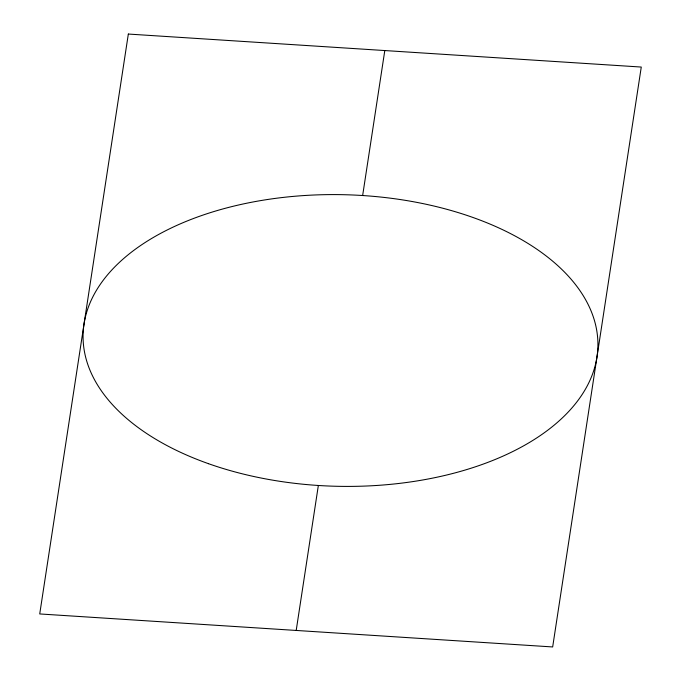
<?xml version="1.0" encoding="UTF-8"?>
<svg xmlns="http://www.w3.org/2000/svg" width="681" height="681" viewBox="0 0 681 681"><rect width="100%" height="100%" fill="white"/><g stroke="black" fill="none" stroke-linecap="round" stroke-linejoin="round"><path stroke-width="1.02" d="M296.201 630.444L318.35 485.476M362.65 195.524L384.799 50.556M128.334 34.05L39.728 613.947L552.666 646.95L641.272 67.053L128.334 34.05M208.514 463.693A257.469 145.828 1.3 0 0 597.892 346.62A257.469 145.828 1.3 0 0 215.094 211.187A257.469 145.828 1.3 0 0 208.514 463.693"/></g></svg>
